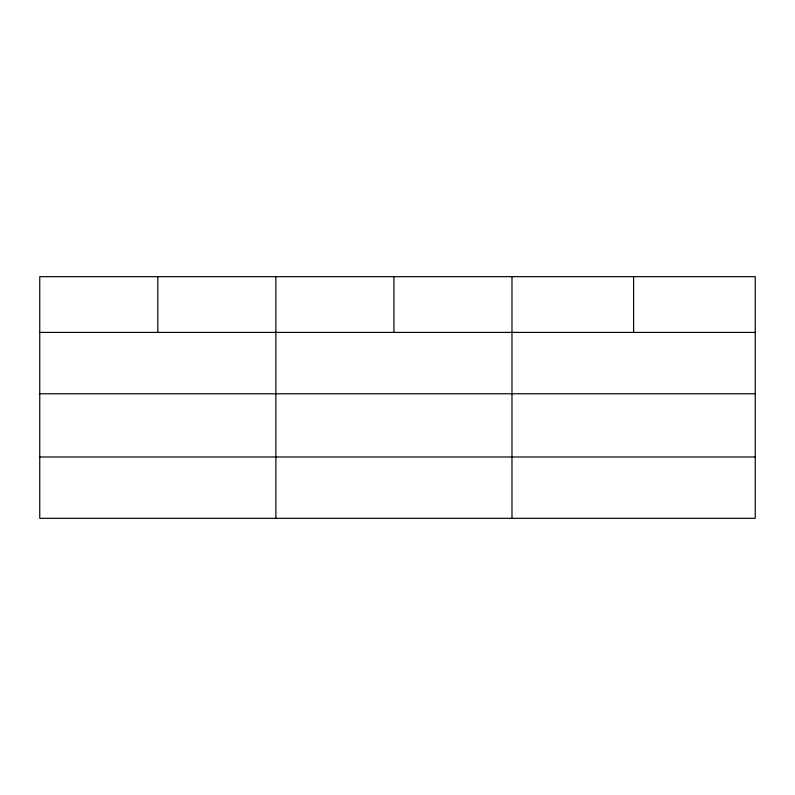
<?xml version="1.0" encoding="UTF-8"?>
<svg xmlns="http://www.w3.org/2000/svg" width="795" height="795" viewBox="0 0 795 795"><rect width="100%" height="100%" fill="white"/><g stroke="black" fill="none" stroke-linecap="round" stroke-linejoin="round"><path stroke-width="1.19" d="M755.25 393.773L755.25 276.67L39.75 276.67L39.75 518.33L755.25 518.33L755.25 393.773L39.75 393.773M39.75 332.419L755.25 332.419M39.75 456.986L755.25 456.986M633.615 276.67L633.615 332.419M511.98 276.67L511.98 518.33M393.923 276.67L393.923 332.419M275.865 276.67L275.865 518.33M157.808 276.67L157.808 332.419"/></g></svg>
